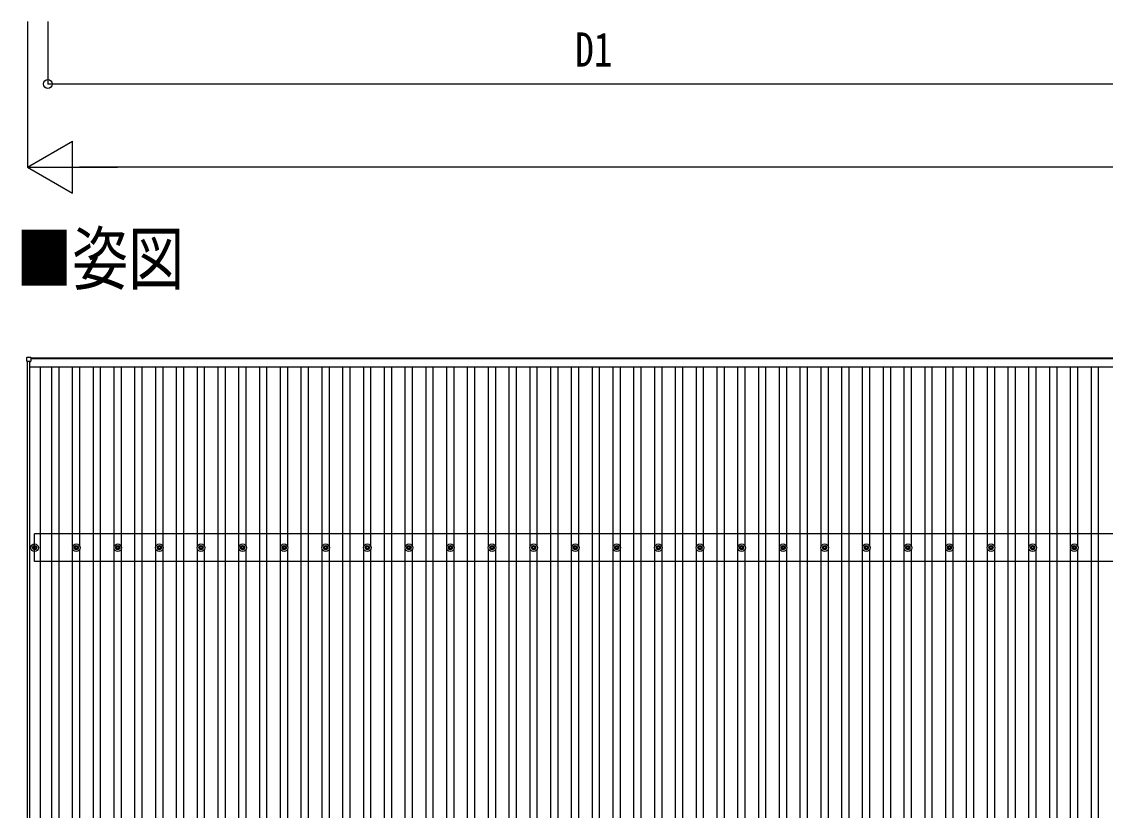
# Model space of a CAD drawing. Units: millimetres, scale not verified. Extents: x -21025 to 21025, y -14850 to 14850.
# Drawn here: x -14316 to -9104, y 3607 to 7403 of the extents above; entities that cross this region are included whole.
import ezdxf
from ezdxf.enums import TextEntityAlignment as Align

# ---------------------------------------------------------------- set-up
doc = ezdxf.new("R2010")
doc.units = ezdxf.units.MM
doc.header["$LTSCALE"] = 60
for name, color, linetype in [('0-2_USER1', 3, 'Continuous'), ('0-5_YKK_13', 4, 'Continuous'), ('0-6_YKK_A1', 4, 'Continuous'), ('0-7_YKK_D', 6, 'Continuous')]:
    doc.layers.add(name, color=color, linetype=linetype)
doc.styles.add('ＭＳ ゴシック', font='')
doc.styles.get('ＭＳ ゴシック').set_extended_font_data('MS Gothic')

msp = doc.modelspace()

# ---------------------------------------------------------------- linework, layer by layer
at = {"layer": '0-5_YKK_13'}
for p, q in [((-14292.2, 5768.95), (-14292.2, 5786.95)), ((-14291.2, 5787.95), (-14273.2, 5787.95)), ((-14272.2, 5786.95), (-14272.2, 5768.95)), ((-14273.2, 5767.95), (-14291.2, 5767.95)), ((-14263.9, 4873.22), (-14259.48, 4873.22)), ((-14263.9, 4869.72), (-14259.48, 4869.72)), ((-14255.65, 4881.47), (-14255.65, 4877.05)), ((-14255.65, 4865.89), (-14255.65, 4861.47)), ((-14252.15, 4881.47), (-14252.15, 4877.05)), ((-14252.15, 4865.89), (-14252.15, 4861.47)), ((-14248.32, 4873.22), (-14243.9, 4873.22)), ((-14248.32, 4869.72), (-14243.9, 4869.72)), ((-14063.9, 4873.22), (-14059.48, 4873.22)), ((-14063.9, 4869.72), (-14059.48, 4869.72)), ((-14055.65, 4881.47), (-14055.65, 4877.05)), ((-14055.65, 4865.89), (-14055.65, 4861.47)), ((-14052.15, 4881.47), (-14052.15, 4877.05)), ((-14052.15, 4865.89), (-14052.15, 4861.47)), ((-14048.32, 4873.22), (-14043.9, 4873.22)), ((-14048.32, 4869.72), (-14043.9, 4869.72)), ((-13863.9, 4873.22), (-13859.49, 4873.22)), ((-13863.9, 4869.72), (-13859.49, 4869.72)), ((-13855.65, 4881.47), (-13855.65, 4877.05)), ((-13855.65, 4865.89), (-13855.65, 4861.47)), ((-13852.15, 4881.47), (-13852.15, 4877.05)), ((-13852.15, 4865.89), (-13852.15, 4861.47)), ((-13848.32, 4873.22), (-13843.91, 4873.22)), ((-13848.32, 4869.72), (-13843.91, 4869.72)), ((-13663.9, 4873.22), (-13659.49, 4873.22)), ((-13663.9, 4869.72), (-13659.49, 4869.72)), ((-13655.65, 4881.47), (-13655.65, 4877.05)), ((-13655.65, 4865.89), (-13655.65, 4861.47)), ((-13652.15, 4881.47), (-13652.15, 4877.05)), ((-13652.15, 4865.89), (-13652.15, 4861.47)), ((-13648.32, 4873.22), (-13643.91, 4873.22)), ((-13648.32, 4869.72), (-13643.91, 4869.72)), ((-13463.9, 4873.22), (-13459.49, 4873.22)), ((-13463.9, 4869.72), (-13459.49, 4869.72)), ((-13455.65, 4881.47), (-13455.65, 4877.05)), ((-13455.65, 4865.89), (-13455.65, 4861.47)), ((-13452.15, 4881.47), (-13452.15, 4877.05)), ((-13452.15, 4865.89), (-13452.15, 4861.47)), ((-13448.32, 4873.22), (-13443.91, 4873.22)), ((-13448.32, 4869.72), (-13443.91, 4869.72)), ((-13263.9, 4873.22), (-13259.49, 4873.22)), ((-13263.9, 4869.72), (-13259.49, 4869.72)), ((-13255.65, 4881.47), (-13255.65, 4877.05)), ((-13255.65, 4865.89), (-13255.65, 4861.47)), ((-13252.15, 4881.47), (-13252.15, 4877.05)), ((-13252.15, 4865.89), (-13252.15, 4861.47)), ((-13248.32, 4873.22), (-13243.91, 4873.22)), ((-13248.32, 4869.72), (-13243.91, 4869.72)), ((-13063.9, 4873.22), (-13059.49, 4873.22)), ((-13063.9, 4869.72), (-13059.49, 4869.72)), ((-13055.65, 4881.47), (-13055.65, 4877.05)), ((-13055.65, 4865.89), (-13055.65, 4861.47)), ((-13052.15, 4881.47), (-13052.15, 4877.05)), ((-13052.15, 4865.89), (-13052.15, 4861.47)), ((-13048.32, 4873.22), (-13043.91, 4873.22)), ((-13048.32, 4869.72), (-13043.91, 4869.72)), ((-12863.9, 4873.22), (-12859.49, 4873.22)), ((-12863.9, 4869.72), (-12859.49, 4869.72)), ((-12855.65, 4881.47), (-12855.65, 4877.05)), ((-12855.65, 4865.89), (-12855.65, 4861.47)), ((-12852.15, 4881.47), (-12852.15, 4877.05)), ((-12852.15, 4865.89), (-12852.15, 4861.47)), ((-12848.32, 4873.22), (-12843.91, 4873.22)), ((-12848.32, 4869.72), (-12843.91, 4869.72)), ((-12663.9, 4873.22), (-12659.49, 4873.22)), ((-12663.9, 4869.72), (-12659.49, 4869.72)), ((-12655.65, 4881.47), (-12655.65, 4877.05)), ((-12655.65, 4865.89), (-12655.65, 4861.47)), ((-12652.15, 4881.47), (-12652.15, 4877.05)), ((-12652.15, 4865.89), (-12652.15, 4861.47)), ((-12648.32, 4873.22), (-12643.91, 4873.22)), ((-12648.32, 4869.72), (-12643.91, 4869.72)), ((-12463.9, 4873.22), (-12459.49, 4873.22)), ((-12463.9, 4869.72), (-12459.49, 4869.72)), ((-12455.65, 4881.47), (-12455.65, 4877.05)), ((-12455.65, 4865.89), (-12455.65, 4861.47)), ((-12452.15, 4881.47), (-12452.15, 4877.05)), ((-12452.15, 4865.89), (-12452.15, 4861.47)), ((-12448.32, 4873.22), (-12443.91, 4873.22)), ((-12448.32, 4869.72), (-12443.91, 4869.72)), ((-12263.9, 4873.22), (-12259.49, 4873.22)), ((-12263.9, 4869.72), (-12259.49, 4869.72)), ((-12255.65, 4881.47), (-12255.65, 4877.05)), ((-12255.65, 4865.89), (-12255.65, 4861.47)), ((-12252.15, 4881.47), (-12252.15, 4877.05)), ((-12252.15, 4865.89), (-12252.15, 4861.47)), ((-12248.32, 4873.22), (-12243.91, 4873.22)), ((-12248.32, 4869.72), (-12243.91, 4869.72)), ((-12063.9, 4873.22), (-12059.49, 4873.22)), ((-12063.9, 4869.72), (-12059.49, 4869.72)), ((-12055.65, 4881.47), (-12055.65, 4877.05)), ((-12055.65, 4865.89), (-12055.65, 4861.47)), ((-12052.15, 4881.47), (-12052.15, 4877.05)), ((-12052.15, 4865.89), (-12052.15, 4861.47)), ((-12048.32, 4873.22), (-12043.91, 4873.22)), ((-12048.32, 4869.72), (-12043.91, 4869.72)), ((-11863.9, 4873.22), (-11859.49, 4873.22)), ((-11863.9, 4869.72), (-11859.49, 4869.72)), ((-11855.65, 4881.47), (-11855.65, 4877.05)), ((-11855.65, 4865.89), (-11855.65, 4861.47)), ((-11852.15, 4881.47), (-11852.15, 4877.05)), ((-11852.15, 4865.89), (-11852.15, 4861.47)), ((-11848.32, 4873.22), (-11843.91, 4873.22)), ((-11848.32, 4869.72), (-11843.91, 4869.72)), ((-11663.9, 4873.22), (-11659.49, 4873.22)), ((-11663.9, 4869.72), (-11659.49, 4869.72)), ((-11655.65, 4881.47), (-11655.65, 4877.05)), ((-11655.65, 4865.89), (-11655.65, 4861.47)), ((-11652.15, 4881.47), (-11652.15, 4877.05)), ((-11652.15, 4865.89), (-11652.15, 4861.47)), ((-11648.32, 4873.22), (-11643.91, 4873.22)), ((-11648.32, 4869.72), (-11643.91, 4869.72)), ((-11463.9, 4873.22), (-11459.49, 4873.22)), ((-11463.9, 4869.72), (-11459.49, 4869.72)), ((-11455.65, 4881.47), (-11455.65, 4877.05)), ((-11455.65, 4865.89), (-11455.65, 4861.47)), ((-11452.15, 4881.47), (-11452.15, 4877.05)), ((-11452.15, 4865.89), (-11452.15, 4861.47)), ((-11448.32, 4873.22), (-11443.91, 4873.22)), ((-11448.32, 4869.72), (-11443.91, 4869.72)), ((-11263.9, 4873.22), (-11259.49, 4873.22)), ((-11263.9, 4869.72), (-11259.49, 4869.72)), ((-11255.65, 4881.47), (-11255.65, 4877.05)), ((-11255.65, 4865.89), (-11255.65, 4861.47)), ((-11252.15, 4881.47), (-11252.15, 4877.05)), ((-11252.15, 4865.89), (-11252.15, 4861.47)), ((-11248.32, 4873.22), (-11243.91, 4873.22)), ((-11248.32, 4869.72), (-11243.91, 4869.72)), ((-11063.9, 4873.22), (-11059.49, 4873.22)), ((-11063.9, 4869.72), (-11059.49, 4869.72)), ((-11055.65, 4881.47), (-11055.65, 4877.05)), ((-11055.65, 4865.89), (-11055.65, 4861.47)), ((-11052.15, 4881.47), (-11052.15, 4877.05)), ((-11052.15, 4865.89), (-11052.15, 4861.47)), ((-11048.32, 4873.22), (-11043.91, 4873.22)), ((-11048.32, 4869.72), (-11043.91, 4869.72)), ((-10863.9, 4873.22), (-10859.49, 4873.22)), ((-10863.9, 4869.72), (-10859.49, 4869.72)), ((-10855.65, 4881.47), (-10855.65, 4877.05)), ((-10855.65, 4865.89), (-10855.65, 4861.47)), ((-10852.15, 4881.47), (-10852.15, 4877.05)), ((-10852.15, 4865.89), (-10852.15, 4861.47)), ((-10848.32, 4873.22), (-10843.91, 4873.22)), ((-10848.32, 4869.72), (-10843.91, 4869.72)), ((-10663.9, 4873.22), (-10659.49, 4873.22)), ((-10663.9, 4869.72), (-10659.49, 4869.72)), ((-10655.65, 4881.47), (-10655.65, 4877.05)), ((-10655.65, 4865.89), (-10655.65, 4861.47)), ((-10652.15, 4881.47), (-10652.15, 4877.05)), ((-10652.15, 4865.89), (-10652.15, 4861.47)), ((-10648.32, 4873.22), (-10643.91, 4873.22)), ((-10648.32, 4869.72), (-10643.91, 4869.72)), ((-10463.9, 4873.22), (-10459.49, 4873.22)), ((-10463.9, 4869.72), (-10459.49, 4869.72)), ((-10455.65, 4881.47), (-10455.65, 4877.05)), ((-10455.65, 4865.89), (-10455.65, 4861.47)), ((-10452.15, 4881.47), (-10452.15, 4877.05)), ((-10452.15, 4865.89), (-10452.15, 4861.47)), ((-10448.32, 4873.22), (-10443.91, 4873.22)), ((-10448.32, 4869.72), (-10443.91, 4869.72)), ((-10263.9, 4873.22), (-10259.49, 4873.22)), ((-10263.9, 4869.72), (-10259.49, 4869.72)), ((-10255.65, 4881.47), (-10255.65, 4877.05)), ((-10255.65, 4865.89), (-10255.65, 4861.47)), ((-10252.15, 4881.47), (-10252.15, 4877.05)), ((-10252.15, 4865.89), (-10252.15, 4861.47)), ((-10248.32, 4873.22), (-10243.91, 4873.22)), ((-10248.32, 4869.72), (-10243.91, 4869.72)), ((-10063.9, 4873.22), (-10059.49, 4873.22)), ((-10063.9, 4869.72), (-10059.49, 4869.72)), ((-10055.65, 4881.47), (-10055.65, 4877.05)), ((-10055.65, 4865.89), (-10055.65, 4861.47)), ((-10052.15, 4881.47), (-10052.15, 4877.05)), ((-10052.15, 4865.89), (-10052.15, 4861.47)), ((-10048.32, 4873.22), (-10043.91, 4873.22)), ((-10048.32, 4869.72), (-10043.91, 4869.72)), ((-9863.9, 4873.22), (-9859.49, 4873.22)), ((-9863.9, 4869.72), (-9859.49, 4869.72)), ((-9855.65, 4881.47), (-9855.65, 4877.05)), ((-9855.65, 4865.89), (-9855.65, 4861.47)), ((-9852.15, 4881.47), (-9852.15, 4877.05)), ((-9852.15, 4865.89), (-9852.15, 4861.47)), ((-9848.32, 4873.22), (-9843.91, 4873.22)), ((-9848.32, 4869.72), (-9843.91, 4869.72)), ((-9663.9, 4873.22), (-9659.49, 4873.22)), ((-9663.9, 4869.72), (-9659.49, 4869.72)), ((-9655.65, 4881.47), (-9655.65, 4877.05)), ((-9655.65, 4865.89), (-9655.65, 4861.47)), ((-9652.15, 4881.47), (-9652.15, 4877.05)), ((-9652.15, 4865.89), (-9652.15, 4861.47)), ((-9648.32, 4873.22), (-9643.91, 4873.22)), ((-9648.32, 4869.72), (-9643.91, 4869.72)), ((-9463.9, 4873.22), (-9459.49, 4873.22)), ((-9463.9, 4869.72), (-9459.49, 4869.72)), ((-9455.65, 4881.47), (-9455.65, 4877.05)), ((-9455.65, 4865.89), (-9455.65, 4861.47)), ((-9452.15, 4881.47), (-9452.15, 4877.05)), ((-9452.15, 4865.89), (-9452.15, 4861.47)), ((-9448.32, 4873.22), (-9443.91, 4873.22)), ((-9448.32, 4869.72), (-9443.91, 4869.72)), ((-9263.9, 4873.22), (-9259.49, 4873.22)), ((-9263.9, 4869.72), (-9259.49, 4869.72)), ((-9255.65, 4881.47), (-9255.65, 4877.05)), ((-9255.65, 4865.89), (-9255.65, 4861.47)), ((-9252.15, 4881.47), (-9252.15, 4877.05)), ((-9252.15, 4865.89), (-9252.15, 4861.47)), ((-9248.32, 4873.22), (-9243.91, 4873.22)), ((-9248.32, 4869.72), (-9243.91, 4869.72))]:
    msp.add_line(p, q, dxfattribs=at)
for centre, radius in [((-14253.9, 4871.47), 18.25), ((-14253.9, 4871.47), 10.15), ((-14253.9, 4871.47), 5.85), ((-14253.9, 4871.47), 5.25), ((-14053.9, 4871.47), 18.25), ((-14053.9, 4871.47), 10.15), ((-14053.9, 4871.47), 5.85), ((-14053.9, 4871.47), 5.25), ((-13853.9, 4871.47), 18.25), ((-13853.9, 4871.47), 10.15), ((-13853.9, 4871.47), 5.85), ((-13853.9, 4871.47), 5.25), ((-13653.9, 4871.47), 18.25), ((-13653.9, 4871.47), 10.15), ((-13653.9, 4871.47), 5.85), ((-13653.9, 4871.47), 5.25), ((-13453.9, 4871.47), 18.25), ((-13453.9, 4871.47), 10.15), ((-13453.9, 4871.47), 5.85), ((-13453.9, 4871.47), 5.25), ((-13253.9, 4871.47), 18.25), ((-13253.9, 4871.47), 10.15), ((-13253.9, 4871.47), 5.85), ((-13253.9, 4871.47), 5.25), ((-13053.9, 4871.47), 18.25), ((-13053.9, 4871.47), 10.15), ((-13053.9, 4871.47), 5.85), ((-13053.9, 4871.47), 5.25), ((-12853.9, 4871.47), 18.25), ((-12853.9, 4871.47), 10.15), ((-12853.9, 4871.47), 5.85), ((-12853.9, 4871.47), 5.25), ((-12653.9, 4871.47), 18.25), ((-12653.9, 4871.47), 10.15), ((-12653.9, 4871.47), 5.85), ((-12653.9, 4871.47), 5.25), ((-12453.9, 4871.47), 18.25), ((-12453.9, 4871.47), 10.15), ((-12453.9, 4871.47), 5.85), ((-12453.9, 4871.47), 5.25), ((-12253.9, 4871.47), 18.25), ((-12253.9, 4871.47), 10.15), ((-12253.9, 4871.47), 5.85), ((-12253.9, 4871.47), 5.25), ((-12053.9, 4871.47), 18.25), ((-12053.9, 4871.47), 10.15), ((-12053.9, 4871.47), 5.85), ((-12053.9, 4871.47), 5.25), ((-11853.9, 4871.47), 18.25), ((-11853.9, 4871.47), 10.15), ((-11853.9, 4871.47), 5.85), ((-11853.9, 4871.47), 5.25), ((-11653.9, 4871.47), 18.25), ((-11653.9, 4871.47), 10.15), ((-11653.9, 4871.47), 5.85), ((-11653.9, 4871.47), 5.25), ((-11453.9, 4871.47), 18.25), ((-11453.9, 4871.47), 10.15), ((-11453.9, 4871.47), 5.85), ((-11453.9, 4871.47), 5.25), ((-11253.9, 4871.47), 18.25), ((-11253.9, 4871.47), 10.15), ((-11253.9, 4871.47), 5.85), ((-11253.9, 4871.47), 5.25), ((-11053.9, 4871.47), 18.25), ((-11053.9, 4871.47), 10.15), ((-11053.9, 4871.47), 5.85), ((-11053.9, 4871.47), 5.25), ((-10853.9, 4871.47), 18.25), ((-10853.9, 4871.47), 10.15), ((-10853.9, 4871.47), 5.85), ((-10853.9, 4871.47), 5.25), ((-10653.9, 4871.47), 18.25), ((-10653.9, 4871.47), 10.15), ((-10653.9, 4871.47), 5.85), ((-10653.9, 4871.47), 5.25), ((-10453.9, 4871.47), 18.25), ((-10453.9, 4871.47), 10.15), ((-10453.9, 4871.47), 5.85), ((-10453.9, 4871.47), 5.25), ((-10253.9, 4871.47), 18.25), ((-10253.9, 4871.47), 10.15), ((-10253.9, 4871.47), 5.85), ((-10253.9, 4871.47), 5.25), ((-10053.9, 4871.47), 18.25), ((-10053.9, 4871.47), 10.15), ((-10053.9, 4871.47), 5.85), ((-10053.9, 4871.47), 5.25), ((-9853.9, 4871.47), 18.25), ((-9853.9, 4871.47), 10.15), ((-9853.9, 4871.47), 5.85), ((-9853.9, 4871.47), 5.25), ((-9653.9, 4871.47), 18.25), ((-9653.9, 4871.47), 10.15), ((-9653.9, 4871.47), 5.85), ((-9653.9, 4871.47), 5.25), ((-9453.9, 4871.47), 18.25), ((-9453.9, 4871.47), 10.15), ((-9453.9, 4871.47), 5.85), ((-9453.9, 4871.47), 5.25), ((-9253.9, 4871.47), 18.25), ((-9253.9, 4871.47), 10.15), ((-9253.9, 4871.47), 5.85), ((-9253.9, 4871.47), 5.25)]:
    msp.add_circle(centre, radius, dxfattribs=at)
for centre, start, end in [((-14291.2, 5786.95), 90, 180), ((-14273.2, 5786.95), 0, 90), ((-14291.2, 5768.95), 180, 270), ((-14273.2, 5768.95), 270, 0)]:
    msp.add_arc(centre, 1, start, end, dxfattribs=at)
at = {"layer": '0-6_YKK_A1'}
for p, q in [((-14288.9, 369.53), (-14288.9, 5767.95)), ((-14276.9, 369.53), (-14276.9, 5767.95)), ((-14276.9, 5741.86), (-8878.9, 5741.86)), ((-14272.2, 5784.65), (-8863.9, 5784.65)), ((-8878.9, 5779.86), (-14272.2, 5779.86)), ((-14227.4, 5741.86), (-14227.4, 400.85)), ((-14171.4, 400.85), (-14171.4, 5741.86)), ((-14136.4, 400.85), (-14136.4, 5741.86)), ((-14071.4, 4876.65), (-14071.4, 5741.86)), ((-14036.4, 4876.65), (-14036.4, 5741.86)), ((-13971.4, 400.85), (-13971.4, 5741.86)), ((-13936.4, 400.85), (-13936.4, 5741.86)), ((-13871.4, 4876.66), (-13871.4, 5741.86)), ((-13836.4, 4876.64), (-13836.4, 5741.86)), ((-13771.4, 400.85), (-13771.4, 5741.86)), ((-13736.4, 400.85), (-13736.4, 5741.86)), ((-13671.4, 4876.66), (-13671.4, 5741.86)), ((-13636.4, 4876.64), (-13636.4, 5741.86)), ((-13571.4, 400.85), (-13571.4, 5741.86)), ((-13536.4, 400.85), (-13536.4, 5741.86)), ((-13471.4, 4876.66), (-13471.4, 5741.86)), ((-13436.4, 4876.64), (-13436.4, 5741.86)), ((-13371.4, 400.85), (-13371.4, 5741.86)), ((-13336.4, 400.85), (-13336.4, 5741.86)), ((-13271.4, 4876.66), (-13271.4, 5741.86)), ((-13236.4, 4876.64), (-13236.4, 5741.86)), ((-13171.4, 400.85), (-13171.4, 5741.86)), ((-13136.4, 400.85), (-13136.4, 5741.86)), ((-13071.4, 4876.66), (-13071.4, 5741.86)), ((-13036.4, 4876.64), (-13036.4, 5741.86)), ((-12971.4, 400.85), (-12971.4, 5741.86)), ((-12936.4, 400.85), (-12936.4, 5741.86)), ((-12871.4, 4876.66), (-12871.4, 5741.86)), ((-12836.4, 4876.64), (-12836.4, 5741.86)), ((-12771.4, 400.85), (-12771.4, 5741.86)), ((-12736.4, 400.85), (-12736.4, 5741.86)), ((-12671.4, 4876.66), (-12671.4, 5741.86)), ((-12636.4, 4876.64), (-12636.4, 5741.86)), ((-12571.4, 400.85), (-12571.4, 5741.86)), ((-12536.4, 400.85), (-12536.4, 5741.86)), ((-12471.4, 4876.66), (-12471.4, 5741.86)), ((-12436.4, 4876.64), (-12436.4, 5741.86)), ((-12371.4, 400.85), (-12371.4, 5741.86)), ((-12336.4, 400.85), (-12336.4, 5741.86)), ((-12271.4, 4876.66), (-12271.4, 5741.86)), ((-12236.4, 4876.64), (-12236.4, 5741.86)), ((-12171.4, 400.85), (-12171.4, 5741.86)), ((-12136.4, 400.85), (-12136.4, 5741.86)), ((-12071.4, 4876.66), (-12071.4, 5741.86)), ((-12036.4, 4876.64), (-12036.4, 5741.86)), ((-11971.4, 400.85), (-11971.4, 5741.86)), ((-11936.4, 400.85), (-11936.4, 5741.86)), ((-11871.4, 4876.66), (-11871.4, 5741.86)), ((-11836.4, 4876.64), (-11836.4, 5741.86)), ((-11771.4, 400.85), (-11771.4, 5741.86)), ((-11736.4, 400.85), (-11736.4, 5741.86)), ((-11671.4, 4876.66), (-11671.4, 5741.86)), ((-11636.4, 4876.64), (-11636.4, 5741.86)), ((-11571.4, 400.85), (-11571.4, 5741.86)), ((-11536.4, 400.85), (-11536.4, 5741.86)), ((-11471.4, 4876.66), (-11471.4, 5741.86)), ((-11436.4, 4876.64), (-11436.4, 5741.86)), ((-11371.4, 400.85), (-11371.4, 5741.86)), ((-11336.4, 400.85), (-11336.4, 5741.86)), ((-11271.4, 4876.66), (-11271.4, 5741.86)), ((-11236.4, 4876.64), (-11236.4, 5741.86)), ((-11171.4, 400.85), (-11171.4, 5741.86)), ((-11136.4, 400.85), (-11136.4, 5741.86)), ((-11071.4, 4876.66), (-11071.4, 5741.86)), ((-11036.4, 4876.64), (-11036.4, 5741.86)), ((-10971.4, 400.85), (-10971.4, 5741.86)), ((-10936.4, 400.85), (-10936.4, 5741.86)), ((-10871.4, 4876.66), (-10871.4, 5741.86)), ((-10836.4, 4876.64), (-10836.4, 5741.86)), ((-10771.4, 400.85), (-10771.4, 5741.86)), ((-10736.4, 400.85), (-10736.4, 5741.86)), ((-10671.4, 4876.66), (-10671.4, 5741.86)), ((-10636.4, 4876.64), (-10636.4, 5741.86)), ((-10571.4, 400.85), (-10571.4, 5741.86)), ((-10536.4, 400.85), (-10536.4, 5741.86)), ((-10471.4, 4876.66), (-10471.4, 5741.86)), ((-10436.4, 4876.64), (-10436.4, 5741.86)), ((-10371.4, 400.85), (-10371.4, 5741.86)), ((-10336.4, 400.85), (-10336.4, 5741.86)), ((-10271.4, 4876.66), (-10271.4, 5741.86)), ((-10236.4, 4876.64), (-10236.4, 5741.86)), ((-10171.4, 400.85), (-10171.4, 5741.86)), ((-10136.4, 400.85), (-10136.4, 5741.86)), ((-10071.4, 4876.66), (-10071.4, 5741.86)), ((-10036.4, 4876.64), (-10036.4, 5741.86)), ((-9971.4, 400.85), (-9971.4, 5741.86)), ((-9936.4, 400.85), (-9936.4, 5741.86)), ((-9871.4, 4876.66), (-9871.4, 5741.86)), ((-9836.4, 4876.64), (-9836.4, 5741.86)), ((-9771.4, 400.85), (-9771.4, 5741.86)), ((-9736.4, 400.85), (-9736.4, 5741.86)), ((-9671.4, 4876.66), (-9671.4, 5741.86)), ((-9636.4, 4876.64), (-9636.4, 5741.86)), ((-9571.4, 400.85), (-9571.4, 5741.86)), ((-9536.4, 400.85), (-9536.4, 5741.86)), ((-9471.4, 4876.66), (-9471.4, 5741.86)), ((-9436.4, 4876.64), (-9436.4, 5741.86)), ((-9371.4, 400.85), (-9371.4, 5741.86)), ((-9336.4, 400.85), (-9336.4, 5741.86)), ((-9271.4, 4876.66), (-9271.4, 5741.86)), ((-9236.4, 4876.64), (-9236.4, 5741.86)), ((-9171.4, 400.85), (-9171.4, 5741.86)), ((-9136.4, 400.85), (-9136.4, 5741.86)), ((-3453.9, 4938.47), (-14253.9, 4938.47)), ((-14253.9, 4804.47), (-14253.9, 4938.47)), ((-14071.4, 3076.65), (-14071.4, 4866.29)), ((-14036.4, 3076.65), (-14036.4, 4866.29)), ((-13871.4, 3076.66), (-13871.4, 4866.28)), ((-13836.4, 3076.64), (-13836.4, 4866.3)), ((-13671.4, 3076.66), (-13671.4, 4866.28)), ((-13636.4, 3076.64), (-13636.4, 4866.3)), ((-13471.4, 3076.66), (-13471.4, 4866.28)), ((-13436.4, 3076.64), (-13436.4, 4866.3)), ((-13271.4, 3076.66), (-13271.4, 4866.28)), ((-13236.4, 3076.64), (-13236.4, 4866.3)), ((-13071.4, 3076.66), (-13071.4, 4866.28)), ((-13036.4, 3076.64), (-13036.4, 4866.3)), ((-12871.4, 3076.66), (-12871.4, 4866.28)), ((-12836.4, 3076.64), (-12836.4, 4866.3)), ((-12671.4, 3076.66), (-12671.4, 4866.28)), ((-12636.4, 3076.64), (-12636.4, 4866.3)), ((-12471.4, 3076.66), (-12471.4, 4866.28)), ((-12436.4, 3076.64), (-12436.4, 4866.3)), ((-12271.4, 3076.66), (-12271.4, 4866.28)), ((-12236.4, 3076.64), (-12236.4, 4866.3)), ((-12071.4, 3076.66), (-12071.4, 4866.28)), ((-12036.4, 3076.64), (-12036.4, 4866.3)), ((-11871.4, 3076.66), (-11871.4, 4866.28)), ((-11836.4, 3076.64), (-11836.4, 4866.3)), ((-11671.4, 3076.66), (-11671.4, 4866.28)), ((-11636.4, 3076.64), (-11636.4, 4866.3)), ((-11471.4, 3076.66), (-11471.4, 4866.28)), ((-11436.4, 3076.64), (-11436.4, 4866.3)), ((-11271.4, 3076.66), (-11271.4, 4866.28)), ((-11236.4, 3076.64), (-11236.4, 4866.3)), ((-11071.4, 3076.66), (-11071.4, 4866.28)), ((-11036.4, 3076.64), (-11036.4, 4866.3)), ((-10871.4, 3076.66), (-10871.4, 4866.28)), ((-10836.4, 3076.64), (-10836.4, 4866.3)), ((-10671.4, 3076.66), (-10671.4, 4866.28)), ((-10636.4, 3076.64), (-10636.4, 4866.3)), ((-10471.4, 3076.66), (-10471.4, 4866.28)), ((-10436.4, 3076.64), (-10436.4, 4866.3)), ((-10271.4, 3076.66), (-10271.4, 4866.28)), ((-10236.4, 3076.64), (-10236.4, 4866.3)), ((-10071.4, 3076.66), (-10071.4, 4866.28)), ((-10036.4, 3076.64), (-10036.4, 4866.3)), ((-9871.4, 3076.66), (-9871.4, 4866.28)), ((-9836.4, 3076.64), (-9836.4, 4866.3)), ((-9671.4, 3076.66), (-9671.4, 4866.28)), ((-9636.4, 3076.64), (-9636.4, 4866.3)), ((-9471.4, 3076.66), (-9471.4, 4866.28)), ((-9436.4, 3076.64), (-9436.4, 4866.3)), ((-9271.4, 3076.66), (-9271.4, 4866.28)), ((-9236.4, 3076.64), (-9236.4, 4866.3)), ((-3453.9, 4804.47), (-14253.9, 4804.47))]:
    msp.add_line(p, q, dxfattribs=at)
at = {"layer": '0-7_YKK_D'}
for p, q in [((-14288.9, 7403.22), (-14288.9, 6702.22)), ((-14190.4, 7403.22), (-14190.4, 7102.22)), ((-14190.4, 7103.22), (-8853.9, 7103.22)), ((-14288.9, 6703.22), (-14072.39, 6828.22)), ((-14072.39, 6578.22), (-14072.39, 6828.22)), ((-14288.9, 6703.22), (-14072.39, 6578.22)), ((-14288.9, 6703.22), (-13855.89, 6703.22)), ((-3668.9, 6703.22), (-14038.9, 6703.22))]:
    msp.add_line(p, q, dxfattribs=at)
msp.add_circle((-14190.4, 7103.22), 21.25, dxfattribs=at)

# ---------------------------------------------------------------- texts
at = {"layer": '0-2_USER1', "style": 'ＭＳ ゴシック', "width": 0.8}
msp.add_text('■姿図', height=247.1, dxfattribs=at).set_placement((-14343.26, 6065.23), align=Align.BOTTOM_LEFT)
at = {"layer": '0-7_YKK_D', "style": 'ＭＳ ゴシック', "width": 0.8}
msp.add_text('D1', height=165, dxfattribs=at).set_placement((-11654.15, 7137.22), align=Align.BOTTOM_LEFT)

doc.saveas('drawing.dxf')
